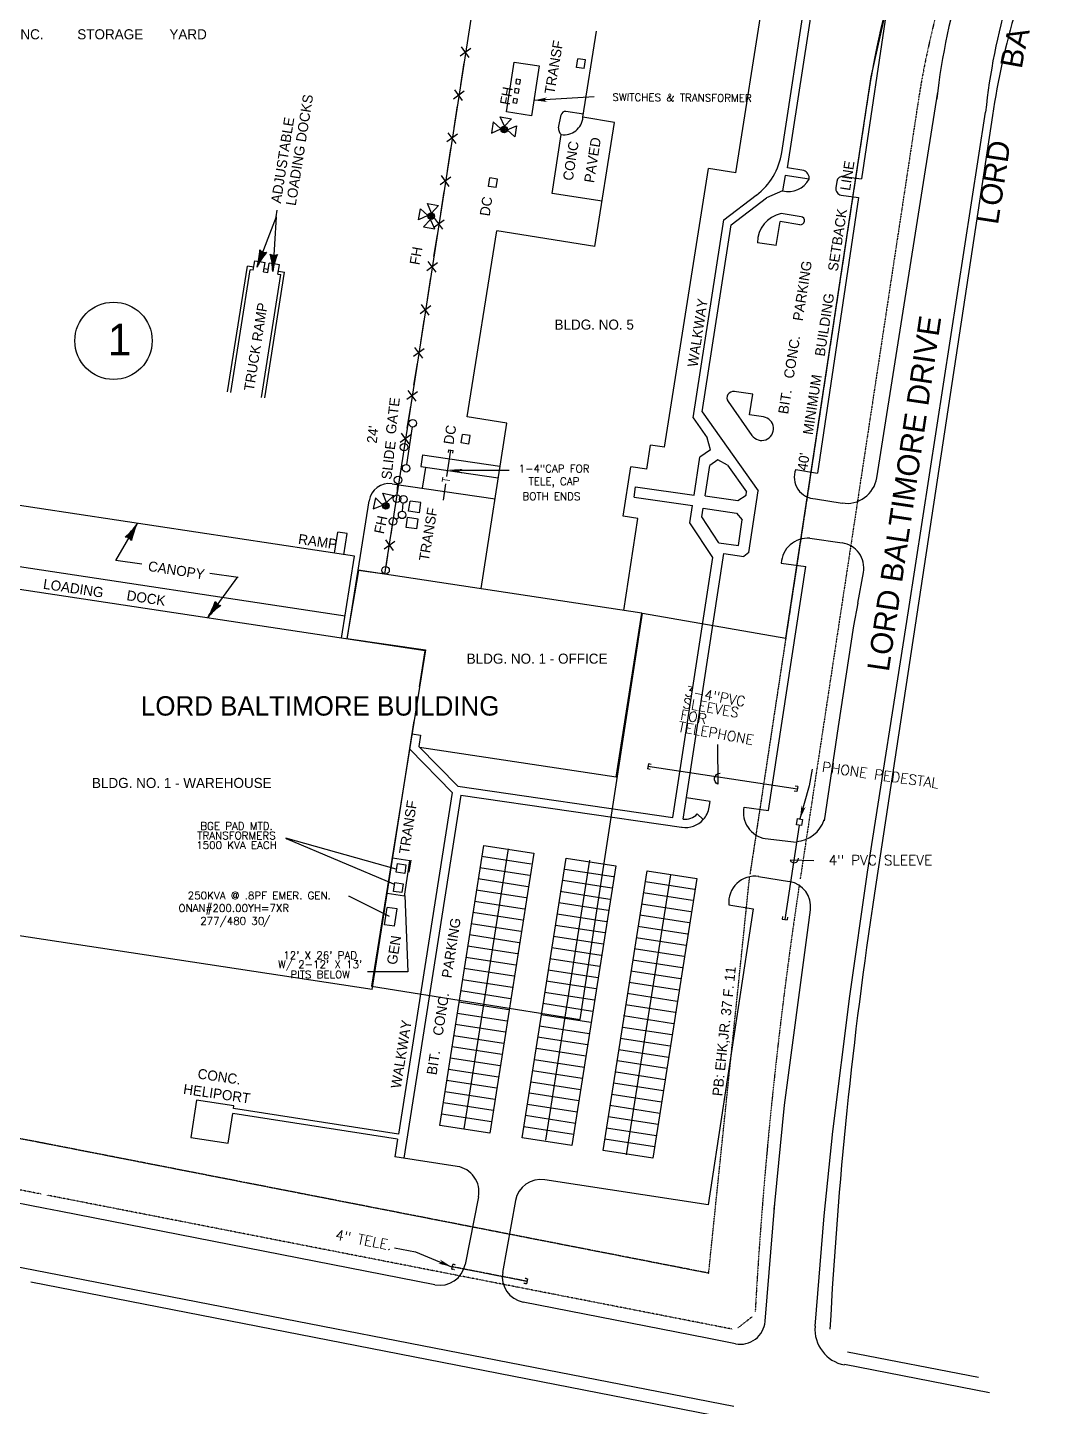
# Model space of a CAD drawing. Header units: inches. Extents: x -46627 to 16189, y -40789 to 47130.
# Drawn here: x -20712 to -10949, y -31934 to -18794 of the extents above; entities that cross this region are included whole.
import ezdxf
from ezdxf.enums import TextEntityAlignment as Align

# ---------------------------------------------------------------- set-up
doc = ezdxf.new("R2010")
doc.units = ezdxf.units.IN
doc.header["$MEASUREMENT"] = 0
doc.linetypes.add('DIVIDE', pattern=[1.25, 0.5, -0.25, 0, -0.25, 0, -0.25])
doc.linetypes.add('HIDDEN2', pattern=[0.1875, 0.125, -0.0625])
for name, color, linetype in [('10', 7, 'CONTINUOUS'), ('12', 7, 'CONTINUOUS'), ('15', 7, 'CONTINUOUS'), ('16', 7, 'CONTINUOUS'), ('18', 7, 'CONTINUOUS'), ('19', 7, 'CONTINUOUS'), ('21', 7, 'CONTINUOUS'), ('25', 7, 'CONTINUOUS'), ('26', 7, 'CONTINUOUS'), ('27', 7, 'CONTINUOUS'), ('4', 7, 'CONTINUOUS'), ('41', 7, 'CONTINUOUS'), ('43', 7, 'CONTINUOUS'), ('5', 7, 'CONTINUOUS'), ('6', 7, 'CONTINUOUS'), ('7', 7, 'CONTINUOUS'), ('8', 7, 'CONTINUOUS'), ('9', 7, 'CONTINUOUS')]:
    doc.layers.add(name, color=color, linetype=linetype)
doc.styles.add('ROMANS', font='ROMANS', dxfattribs={"height": 0.2})
doc.styles.add('txt', font='TXT', dxfattribs={"height": 0.2})
doc.dimstyles.new('MSADIM', dxfattribs={"dimtxt": 1.5, "dimasz": 1.5, "dimexe": 0.75, "dimexo": 0.75, "dimgap": 0.75, "dimtad": 0, "dimdec": 3, "dimzin": 2, "dimdsep": 46, "dimtxsty": 'txt', "dimcen": 0.75, "dimse1": 1, "dimse2": 1, "dimadec": 0, "dimazin": 0, "dimtfac": 1, "dimtdec": 3, "dimtofl": 0, "dimtmove": 0, "dimatfit": 3, "dimfxl": 1, "dimtvp": 0.75, "dimtolj": 1, "dimtzin": 2, "dimarcsym": 0})

# ---------------------------------------------------------------- blocks, each defined once
blk = doc.blocks.new('ARS')
at = {"layer": '26', "color": 3, "linetype": 'Continuous'}
blk.add_solid([(0, 0), (-0.5292, 0.091), (-0.533, -0.0869), (-0.3952, 0.0009)], dxfattribs=at)

msp = doc.modelspace()

# ---------------------------------------------------------------- linework, layer by layer
at = {"layer": '12', "color": 62, "linetype": 'Continuous'}
for p, q in [((-13527.7628, -19984.8107), (-13153.1492, -17550.6863)), ((-15654.7772, -19747.6871), (-15629.8436, -19625.5919)), ((-15416.6936, -19617.6983), (-15583.334, -19592.8199)), ((-15715.2248, -20374.9583), (-15628.6424, -19812.3719)), ((-13493.6444, -20204.6843), (-13519.358, -20349.3119)), ((-13266.9944, -20238.7979), (-13493.6444, -20204.6843)), ((-15238.9016, -20448.2651), (-15715.2248, -20374.9583)), ((-14079.9728, -20626.6247), (-13770.4496, -20391.6803)), ((-14010.7052, -20672.9915), (-13671.9536, -20415.2855)), ((-14370.8624, -22514.2319), (-14079.9728, -20626.6247)), ((-13343.8424, -20595.9383), (-13534.0544, -20567.0483)), ((-14284.8836, -22454.5151), (-14010.7052, -20672.9915)), ((-13579.742, -20871.3935), (-13543.4648, -20643.1559)), ((-13355.936, -20672.0171), (-13543.4648, -20643.1559)), ((-13579.742, -20871.3935), (-13759.7696, -20843.6867)), ((-13804.364, -22288.5047), (-13979.5736, -22261.9235)), ((-13834.3796, -22483.5347), (-13804.364, -22288.5047)), ((-14284.8836, -22454.5151), (-13752.5972, -23209.4831)), ((-14038.5788, -22358.4263), (-13811.2796, -22680.2123)), ((-14370.8624, -22514.2319), (-14238.1868, -22702.4327)), ((-13702.0412, -22504.2851), (-13834.3796, -22483.5347)), ((-14205.0728, -22816.5683), (-14238.1868, -22702.4327)), ((-14205.0728, -22816.5683), (-14307.266, -22886.8439)), ((-16949.1632, -22866.8819), (-16966.9988, -22977.7835)), ((-16966.9988, -22977.7835), (-16228.5968, -23084.5139)), ((-16921.9916, -22984.7099), (-16953.6524, -23182.9427)), ((-16949.1632, -22866.8819), (-16213.4444, -22973.5835)), ((-14362.1888, -23251.1975), (-14307.266, -22886.8439)), ((-14257.5752, -23255.0123), (-14213.678, -22967.2847)), ((-14137.97, -22914.4343), (-14213.678, -22967.2847)), ((-14042.9672, -22963.2263), (-14137.97, -22914.4343)), ((-14042.9672, -22963.2263), (-13862.7212, -23219.0279)), ((-17240.3408, -23142.2759), (-16258.1216, -23283.8423)), ((-14935.022, -23268.6227), (-14919.4664, -23170.0403)), ((-14919.4664, -23170.0403), (-14362.1888, -23251.1975)), ((-14257.5752, -23255.0123), (-13945.1816, -23300.7863)), ((-13945.1816, -23300.7863), (-13867.3388, -23249.0315)), ((-13867.3388, -23249.0315), (-13862.7212, -23219.0279)), ((-13841.576, -23795.1215), (-13752.5972, -23209.4831)), ((-14935.022, -23268.6227), (-14377.7444, -23349.7811)), ((-14403.1124, -23512.1231), (-14377.7444, -23349.7811)), ((-14288.1968, -23456.4755), (-14276.0468, -23375.0303)), ((-14276.0468, -23375.0303), (-13958.2856, -23420.8631)), ((-14185.5956, -23845.0727), (-14403.1124, -23512.1231)), ((-14126.6456, -23704.0247), (-14288.1968, -23456.4755)), ((-13958.2856, -23420.8631), (-13903.7036, -23485.3187)), ((-13940.7032, -23730.7211), (-13903.7036, -23485.3187)), ((-17787.9356, -23803.9979), (-17757.314, -23602.5347)), ((-17667.3008, -23616.3875), (-17757.314, -23602.5347)), ((-17698.9892, -23817.3035), (-17667.3008, -23616.3875)), ((-14126.6456, -23704.0247), (-13940.7032, -23730.7211)), ((-14566.7684, -26321.8151), (-14185.5956, -23845.0727)), ((-14467.5092, -26336.2175), (-14079.4508, -23806.5047)), ((-14079.4508, -23806.5047), (-13888.6916, -23834.3279)), ((-13841.576, -23795.1215), (-13888.6916, -23834.3279)), ((-17071.2368, -25670.8295), (-16667.8088, -26083.0715)), ((-16985.0876, -25644.9263), (-16613.5088, -26024.6219)), ((-16667.8088, -26083.0715), (-17180.0168, -29340.9935)), ((-16585.442, -26109.1859), (-17128.916, -29568.1679)), ((-16613.5088, -26024.6219), (-14566.7684, -26321.8151)), ((-16585.442, -26109.1859), (-14484.1244, -26413.7219)), ((-14274.8468, -26340.8615), (-14333.8388, -26288.1959)), ((-14484.1244, -26413.7219), (-14477.6312, -26414.6627)), ((-19102.6268, -29014.4279), (-19158.5396, -29370.0599)), ((-18746.996, -29070.3407), (-19102.6268, -29014.4279)), ((-18802.9076, -29425.9715), (-18758.1776, -29141.4671)), ((-17187.4724, -29388.4115), (-18758.1776, -29141.4671)), ((-18750.7232, -29094.0491), (-18746.996, -29070.3407)), ((-17180.0168, -29340.9935), (-18750.7232, -29094.0491)), ((-19158.5396, -29370.0599), (-18802.9076, -29425.9715)), ((-17187.4724, -29388.4115), (-17213.564, -29554.3727))]:
    msp.add_line(p, q, dxfattribs=at)
for centre, radius, start, end in [((-15589.855, -19633.7468, 0), 41.04, 81.63188889, 168.53314444), ((-15600.9863, -19635.313, 0), 179.8885, 261.17130278, 355.50341389), ((-15578.9456, -19755.1518, 0), 76.2866, 174.54553056, 229.39535556), ((-14152.173, -19888.2903, 0), 632.16, 307.23501944, 351.24855556), ((-13475.9546, -20844.7878, 0), 284.0311, 101.76960833, 179.75581389), ((-13349.5791, -20634.0831, 0), 38.4976, 261.22261389, 81.10949167), ((-13988.5659, -22323.2172, 0), 61.6444, 81.16178056, 215.2544), ((-13719.452, -22615.6074, 0), 112.8644, 215.21547222, 81.20763333), ((-14444.9291, -26189.0194, 0), 228, 261.75377222, 317.86082778), ((-14444.9291, -26189.0194, 0), 148.92, 261.27880556, 318.24288889)]:
    msp.add_arc(centre, radius, start, end, dxfattribs=at)
at = {"layer": '15', "color": 132, "linetype": 'Continuous'}
for p, q in [((-16321.4924, -20307.7607), (-16308.2744, -20226.8639)), ((-16234.3304, -20237.8607), (-16308.2744, -20226.8639)), ((-16247.5484, -20318.7575), (-16321.4924, -20307.7607)), ((-16247.5484, -20318.7575), (-16234.3304, -20237.8607)), ((-16581.3668, -22752.2483), (-16568.1488, -22671.3515)), ((-16495.2728, -22681.7999), (-16568.1488, -22671.3515)), ((-16507.4228, -22763.2451), (-16495.2728, -22681.7999)), ((-16507.4228, -22763.2451), (-16581.3668, -22752.2483))]:
    msp.add_line(p, q, dxfattribs=at)
at = {"layer": '16', "color": 6, "linetype": 'Continuous'}
for p, q in [((-16490.2856, -18992.1263), (-16591.988, -19066.6991)), ((-16504.1096, -19079.4563), (-16577.6156, -18978.3011)), ((-16556.1596, -19128.2687), (-16589.0312, -19339.3691)), ((-16553.2016, -19400.9387), (-16654.9052, -19475.5127)), ((-16567.574, -19489.3367), (-16642.148, -19387.6331)), ((-16619.624, -19538.1491), (-16653.0152, -19747.6331)), ((-16617.734, -19810.2707), (-16718.8892, -19883.7767)), ((-16630.4912, -19898.1491), (-16705.0652, -19796.4467)), ((-16683.608, -19946.4143), (-16716.4808, -20157.5135)), ((-16680.6512, -20219.0831), (-16782.3548, -20293.6571)), ((-16695.0236, -20307.4811), (-16769.0492, -20204.7107)), ((-16747.0736, -20356.2947), (-16779.3968, -20566.3271)), ((-16744.1156, -20628.9635), (-16845.2708, -20702.4695)), ((-16757.9408, -20716.2947), (-16832.5148, -20614.5911)), ((-16809.9896, -20765.1071), (-16843.9292, -20975.6591)), ((-16820.8568, -21125.1071), (-16895.4308, -21023.4035)), ((-16808.0996, -21037.2287), (-16909.8032, -21111.8015)), ((-16874.522, -21174.4391), (-16906.8464, -21384.4715)), ((-16871.0168, -21446.0411), (-16972.7204, -21520.6151)), ((-16885.3892, -21534.4391), (-16959.9632, -21432.7355)), ((-16937.4392, -21583.2515), (-16970.3108, -21794.3519)), ((-16934.4812, -21855.9215), (-17037.2528, -21929.9471)), ((-16948.3064, -21943.2515), (-17022.8804, -21841.5491)), ((-17000.9036, -21993.1319), (-17034.2948, -22202.6159)), ((-16998.4664, -22264.1855), (-17100.1688, -22338.7595)), ((-17011.7708, -22353.1319), (-17086.3448, -22251.4295)), ((-17064.8876, -22401.3971), (-17097.7604, -22612.4963)), ((-17048.252, -22600.1507), (-17100.9524, -22957.5515)), ((-17061.9308, -22674.0659), (-17163.6344, -22748.6399)), ((-17075.7548, -22761.3971), (-17150.3288, -22659.6935)), ((-17191.5596, -23246.9207), (-17184.5144, -23141.2691)), ((-17141.714, -23402.0255), (-17134.4384, -23324.8211)), ((-17201.0348, -23478.1307), (-17173.4528, -23458.5719)), ((-17249.858, -23625.7295), (-17236.0052, -23535.7151)), ((-17315.732, -23761.8731), (-17214.5768, -23688.3659)), ((-17302.9748, -23673.9935), (-17228.4008, -23775.6971)), ((-17296.6124, -23929.5263), (-17280.4508, -23824.5095))]:
    msp.add_line(p, q, dxfattribs=at)
for centre in [(-17043.5759, -22564.78, 0), (-17125.4667, -22792.524, 0), (-17105.9022, -22993.4566, 0), (-17182.7841, -23105.3302, 0), (-17193.7252, -23283.4459, 0), (-17132.23, -23289.2626, 0), (-17230.5706, -23499.6549, 0), (-17144.0321, -23437.7976, 0), (-17302.3129, -23965.3148, 0)]:
    msp.add_circle(centre, 36, dxfattribs=at)
at = {"layer": '18', "color": 6, "linetype": 'Continuous'}
for p, q in [((-15483.8048, -19173.1319), (-15471.1064, -19090.6199)), ((-15409.8608, -19184.1287), (-15483.8048, -19173.1319)), ((-15397.7108, -19102.6835), (-15471.1064, -19090.6199)), ((-15409.8608, -19184.1287), (-15397.7108, -19102.6835)), ((-15314.4488, -19453.9871, -0.0036), (-15889.2812, -19487.5571, -0.0024)), ((-17082.6848, -23402.6639), (-17066.6096, -23305.6967)), ((-16965.344, -23321.2811), (-17066.6096, -23305.6967)), ((-16979.804, -23417.7287), (-16965.344, -23321.2811)), ((-17106.3512, -23556.4367), (-17091.4004, -23464.2887)), ((-16990.136, -23479.8731), (-17091.4004, -23464.2887)), ((-16979.804, -23417.7287), (-17082.6848, -23402.6639)), ((-17004.5372, -23570.9543), (-16990.136, -23479.8731)), ((-17004.5372, -23570.9543), (-17106.3512, -23556.4367)), ((-17069.3036, -26733.4919), (-17234.3288, -26708.0939)), ((-17122.3208, -27070.4951), (-17069.3036, -26733.4919)), ((-17077.868, -26843.0447), (-17058.1772, -26728.5635, -0.0012)), ((-17122.3208, -27070.4951), (-17285.2112, -27046.1939)), ((-17312.5772, -27343.7603), (-17286.1124, -27179.2835)), ((-17190.7316, -27193.1939), (-17286.1124, -27179.2835)), ((-17217.1976, -27357.6707), (-17190.7316, -27193.1939)), ((-17217.1976, -27357.6707), (-17312.5772, -27343.7603)), ((-17089.2464, -27791.3915, -0.0036), (-17473.8716, -27791.3915, -0.0036))]:
    msp.add_line(p, q, dxfattribs=at)
for points, elevation in [([(-16148.6888, -19597.4435), (-16076.726, -19122.8675), (-16076.726, -19122.8675), (-15839.4332, -19158.8195), (-15839.4332, -19158.8195), (-15911.396, -19633.3955), (-15911.396, -19633.3955), (-16148.6888, -19597.4435), (-16148.6888, -19597.4435)], 0.0012), ([(-16023.2204, -19331.6483), (-16017.3644, -19292.7647), (-16056.248, -19286.9075), (-16062.104, -19325.7911)], -0.0036), ([(-16036.1972, -19418.9147), (-16030.3412, -19380.0311), (-16069.2248, -19374.1739), (-16075.0808, -19413.0575)], -0.0036), ([(-16051.01, -19513.3127), (-16045.154, -19474.4291), (-16084.0376, -19468.5719), (-16089.8936, -19507.4555)], -0.0036), ([(-17187.9008, -26759.5595), (-17107.3868, -26771.2907), (-17119.6688, -26855.5871), (-17200.1828, -26843.8571)], -0.0036), ([(-17213.7884, -26941.0451), (-17133.2744, -26952.7763), (-17145.5564, -27037.0727), (-17226.0704, -27025.3427)], -0.0036)]:
    msp.add_lwpolyline(points, close=True, dxfattribs=dict(at, elevation=elevation))
at = {"layer": '19', "color": 2, "linetype": 'Continuous'}
for p, q in [((-16275.6728, -19693.2119), (-16292.9312, -19800.3635)), ((-16209.14, -19645.0931), (-16101.9896, -19662.3515)), ((-16209.14, -19645.0931), (-16101.9896, -19662.3515)), ((-16053.8696, -19728.8843), (-16071.128, -19836.0347)), ((-16053.8696, -19728.8843), (-16071.128, -19836.0347)), ((-16903.4216, -20471.6027), (-16797.338, -20488.3127)), ((-16903.4216, -20471.6027), (-16797.338, -20488.3127)), ((-16988.2808, -20626.3247), (-16970.5028, -20520.7895)), ((-16988.2808, -20626.3247), (-16970.5028, -20520.7895)), ((-16939.0928, -20693.4059), (-16833.5576, -20711.1839)), ((-17327.1572, -23229.8915), (-17221.6796, -23253.0359)), ((-17396.3444, -23275.2995), (-17419.4876, -23380.7771))]:
    msp.add_line(p, q, dxfattribs=at)
for points in [[(-16292.9312, -19800.3635), (-16204.472, -19759.4579), (-16275.6728, -19693.2119)], [(-16101.9896, -19662.3515), (-16168.2344, -19733.5511), (-16209.14, -19645.0931)], [(-16101.9896, -19662.3515), (-16168.2344, -19733.5511), (-16209.14, -19645.0931)], [(-16071.128, -19836.0347), (-16142.3288, -19769.7899), (-16053.8696, -19728.8843)], [(-16797.338, -20488.3127), (-16863.0644, -20561.1287), (-16903.4216, -20471.6027)], [(-16970.5028, -20520.7895), (-16898.7536, -20585.9675), (-16988.2808, -20626.3247)], [(-16970.5028, -20520.7895), (-16898.7536, -20585.9675), (-16988.2808, -20626.3247)], [(-16833.5576, -20711.1839), (-16872.848, -20622.2051), (-16939.0928, -20693.4059)], [(-17221.6796, -23253.0359), (-17291.6468, -23320.9751), (-17327.1572, -23229.8915)], [(-17419.4876, -23380.7771), (-17328.404, -23345.2655), (-17396.3444, -23275.2995)]]:
    msp.add_lwpolyline(points, dxfattribs=at)
for centre, radius in [((-16173.4239, -19764.7668, 0), 31.077), ((-16173.4239, -19764.7668, 0), 31.077), ((-16173.4245, -19764.766, 0), 24.8616), ((-16173.4245, -19764.766, 0), 24.8616), ((-16173.4253, -19764.7648, 0), 14.9169), ((-16173.4253, -19764.7648, 0), 14.9169), ((-16173.4261, -19764.7637, 0), 5.9668), ((-16173.4261, -19764.7637, 0), 5.9668), ((-16868.0783, -20591.4194, 0), 31.077), ((-16868.0783, -20591.4194, 0), 31.077), ((-16868.079, -20591.42, 0), 24.8616), ((-16868.079, -20591.42, 0), 24.8616), ((-16868.0802, -20591.4208, 0), 14.9169), ((-16868.0802, -20591.4208, 0), 14.9169), ((-16868.0813, -20591.4216, 0), 5.9668), ((-16868.0813, -20591.4216, 0), 5.9668), ((-17298.1577, -23351.8892, 0), 31.077), ((-17298.1582, -23351.8884, 0), 24.8616), ((-17298.159, -23351.8872, 0), 14.9169), ((-17298.1597, -23351.886, 0), 5.9668)]:
    msp.add_circle(centre, radius, dxfattribs=at)
at = {"layer": '21', "color": 5, "linetype": 'Continuous'}
msp.add_line((-11520.2012, -19630.4927), (-12644.3936, -27042.8675), dxfattribs=at)
msp.add_arc((-3927.1955, -20782.0799), 7679.8422, 156.11388889, 171.376, dxfattribs=at)
at = {"layer": '25', "color": 32, "linetype": 'Continuous'}
for p, q in [((-16717.1072, -23070.8675, -0.0012), (-16679.3588, -22821.9311, -0.0024)), ((-16703.0456, -22842.8447, -0.0024), (-16699.448, -22819.1147, -0.0024)), ((-16699.448, -22819.1147), (-16658.7248, -22825.5119, -0.0012)), ((-16662.4148, -22849.8515, -0.0024), (-16658.7248, -22825.5119, -0.0024)), ((-16751.5568, -23298.0575), (-16727.7212, -23140.8671, -0.0012)), ((-14798.5472, -25811.4011), (-14805.998, -25858.8203)), ((-14779.8968, -25862.7791), (-14805.998, -25858.8203)), ((-13379.0348, -26050.9343), (-14802.272, -25835.1107)), ((-14772.446, -25815.3587), (-14798.5472, -25811.4011)), ((-13382.7596, -26074.6439), (-13408.8608, -26070.6851)), ((-13375.3088, -26027.2235), (-13401.41, -26023.2647)), ((-13375.3088, -26027.2235), (-13382.7596, -26074.6439)), ((-13362.8732, -26395.1675), (-13498.9616, -27292.5971)), ((-13519.0184, -27264.7847), (-13522.9772, -27290.8859)), ((-13522.9772, -27290.8859), (-13475.558, -27298.3367)), ((-13471.5992, -27272.2355), (-13475.558, -27298.3367)), ((-16670.3528, -30627.2831), (-16661.1968, -30580.1639)), ((-15949.6568, -30719.2967), (-15958.1744, -30766.5407))]:
    msp.add_line(p, q, dxfattribs=at)
at = {"layer": '25', "color": 32, "linetype": 'HIDDEN2'}
for p, q in [((-15953.9156, -30742.9187), (-16665.7748, -30603.7235)), ((-16634.9312, -30585.2999), (-16661.1968, -30580.1639)), ((-16644.0872, -30632.4191), (-16670.3528, -30627.2831)), ((-15949.6568, -30719.2967), (-15975.5684, -30714.2303)), ((-15958.1744, -30766.5407), (-15984.086, -30761.4743))]:
    msp.add_line(p, q, dxfattribs=at)
at = {"layer": '25', "color": 32, "linetype": 'Continuous'}
msp.add_lwpolyline([(-13387.7612, -26391.2567), (-13378.7648, -26331.9335), (-13331.3456, -26339.3843), (-13340.342, -26398.7087), (-13387.7612, -26391.2567)], close=True, dxfattribs=at)
at = {"layer": '26', "color": 3, "linetype": 'Continuous'}
for p, q in [((-16598.8184, -23012.9663, -0.0024), (-16123.1924, -23012.9663, -0.0024)), ((-14139.512, -25625.8631, -0.0012), (-14136.5012, -26004.5375, -0.0012)), ((-13238.9816, -25859.9039, -0.0012), (-13265.5136, -26020.5743, -0.0012)), ((-13265.5136, -26020.5743, -0.0012), (-13354.5296, -26335.7411, -0.0012)), ((-13222.514, -26736.1799, -0.0012), (-13448.0864, -26727.4595, -0.0012)), ((-17216.93, -30421.4315), (-17017.2848, -30460.0931)), ((-17017.2848, -30460.0931), (-16674.5852, -30602.5847, -0.0012))]:
    msp.add_line(p, q, dxfattribs=at)
at = {"layer": '26', "color": 3, "linetype": 'Continuous', "extrusion": (0, 0, -1)}
msp.add_arc((14112.7233, -25954.754, 0.0012), 55.1706, 295.52997934, 86.81746545, dxfattribs=at)
at = {"layer": '26', "color": 3, "linetype": 'Continuous'}
msp.add_arc((-13410.2192, -26712.1351, -0.0012), 40.8506, 202.0322666, 3.1317166, dxfattribs=at)
at = {"layer": '27', "color": 92, "linetype": 'Continuous'}
for p, q in [((-16784.0528, -29255.6951), (-16364.9708, -26588.4095)), ((-16552.2188, -29289.9599, -0.0048), (-16131.92, -26620.7303, -0.0048)), ((-16364.9708, -26588.4095), (-15890.6012, -26661.7223)), ((-15890.6012, -26661.7223), (-16309.6844, -29329.0079)), ((-15930.2912, -26874.1547), (-16404.6596, -26800.8419)), ((-15913.796, -26767.4219), (-16388.1644, -26694.1091)), ((-15775.5236, -29398.2671, -0.0048), (-15355.2248, -26729.0375, -0.0048)), ((-15946.7864, -26980.8875), (-16421.1548, -26907.5747)), ((-15147.5852, -26995.1207), (-15614.2556, -26922.9995)), ((-15131.09, -26888.3879), (-15593.8832, -26816.8655)), ((-15006.2, -29537.0567, -0.0048), (-14585.9012, -26867.8271, -0.0048)), ((-14360.0504, -27006.3323), (-14826.428, -26934.2555)), ((-15963.2816, -27087.6203), (-16437.65, -27014.3075)), ((-15164.0804, -27101.8535), (-15638.816, -27028.4855)), ((-14376.5456, -27113.0651), (-14847.902, -27040.2191)), ((-15979.778, -27194.3531), (-16454.1464, -27121.0403)), ((-15180.5756, -27208.5863), (-15651.6224, -27135.7883)), ((-14393.0408, -27219.7979), (-14864.7968, -27146.8895)), ((-15996.2732, -27301.0859), (-16470.6416, -27227.7731)), ((-15197.0708, -27315.3191), (-15667.2536, -27242.6543)), ((-14409.536, -27326.5307), (-14880.4928, -27253.7459)), ((-16029.2636, -27514.5515), (-16503.632, -27441.2387)), ((-16012.7684, -27407.8187), (-16487.1368, -27334.5059)), ((-15230.06, -27528.7847), (-15703.0016, -27455.6939)), ((-15213.5648, -27422.0519), (-15683.36, -27349.4471)), ((-14426.0312, -27433.2635), (-14897.7728, -27360.3575)), ((-16045.7588, -27621.2843), (-16520.1272, -27547.9715)), ((-15246.5552, -27635.5175), (-15719.108, -27562.4867)), ((-14459.0216, -27646.7291), (-14932.3316, -27573.5807)), ((-14442.5264, -27539.9963), (-14915.0516, -27466.9691)), ((-16062.254, -27728.0171), (-16536.6224, -27654.7043)), ((-15263.0504, -27742.2503), (-15737.786, -27668.8823)), ((-14475.5168, -27753.4619), (-14949.6116, -27680.1923)), ((-16078.7492, -27834.7499), (-16553.1176, -27761.4371)), ((-15279.5444, -27848.9831), (-15754.28, -27775.6151)), ((-14492.012, -27860.1947), (-14966.8904, -27786.8039)), ((-16111.7408, -28048.2155), (-16586.1092, -27974.9027)), ((-16095.2444, -27941.4827), (-16569.6128, -27868.1699)), ((-15296.0396, -27955.7159), (-15770.7752, -27882.3479)), ((-14508.5072, -27966.9275), (-14981.8004, -27893.7815)), ((-16128.236, -28154.9483), (-16602.6044, -28081.6355)), ((-15329.03, -28169.1815), (-15803.7656, -28095.8135)), ((-15312.5348, -28062.4487), (-15787.2704, -27989.0807)), ((-14541.4976, -28180.3931), (-15017.762, -28106.7875)), ((-14525.0024, -28073.6603), (-14999.7812, -28000.2851)), ((-16144.7312, -28261.6799), (-16619.0996, -28188.3671)), ((-15345.5252, -28275.9143), (-15820.2608, -28202.5463)), ((-14557.9928, -28287.1259), (-15035.744, -28213.2911)), ((-16161.2264, -28368.4127), (-16635.5948, -28295.0999)), ((-15362.0204, -28382.6471), (-15836.756, -28309.2791)), ((-14574.488, -28393.8587), (-15040.0892, -28321.9019)), ((-16194.2168, -28581.8783), (-16668.5852, -28508.5655)), ((-16177.7216, -28475.1455), (-16652.09, -28401.8327)), ((-15378.5156, -28489.3799), (-15853.2512, -28416.0119)), ((-14590.9832, -28500.5915), (-15065.4788, -28427.2595)), ((-16210.712, -28688.6111), (-16685.0804, -28615.2983)), ((-15411.506, -28702.8455), (-15883.3952, -28629.9191)), ((-15395.0108, -28596.1127), (-15864.05, -28523.6231)), ((-14623.9736, -28714.0571), (-15090.998, -28641.8795)), ((-14607.4784, -28607.3243), (-15078.1544, -28534.5839)), ((-16227.2072, -28795.3439), (-16701.5756, -28722.0311)), ((-15428.0012, -28809.5783), (-15903.1964, -28736.1371)), ((-14640.4688, -28820.7899), (-15105.3488, -28748.9459)), ((-16243.7036, -28902.0767), (-16718.072, -28828.7639)), ((-15444.4964, -28916.3111), (-15914.7176, -28843.6379)), ((-14656.964, -28927.5227), (-15130.4048, -28854.3527)), ((-16260.1988, -29008.8095), (-16734.5672, -28935.4967)), ((-15460.9916, -29023.0439), (-15931.5128, -28950.3263)), ((-14673.4592, -29034.2555), (-15146.684, -28961.1179)), ((-16293.1892, -29222.2751), (-16767.5576, -29148.9623)), ((-16276.694, -29115.5423), (-16751.0624, -29042.2295)), ((-15493.9832, -29236.5095), (-15968.4464, -29163.1823)), ((-15477.488, -29129.7767), (-15948.236, -29057.0231)), ((-14689.9544, -29140.9883), (-15166.3256, -29067.3659)), ((-16309.6844, -29329.0079), (-16784.0528, -29255.6951)), ((-15510.4784, -29343.2423), (-15984.8468, -29269.9295)), ((-14722.946, -29354.4539), (-15197.0324, -29281.1843)), ((-14706.4508, -29247.7211), (-15180.356, -29174.4803)), ((-14739.4412, -29461.1867), (-15213.8096, -29387.8739))]:
    msp.add_line(p, q, dxfattribs=at)
for points in [[(-16001.138, -29375.3603), (-15582.26, -26709.3755), (-15107.8916, -26782.6883), (-15526.7756, -29448.7163), (-16001.138, -29375.3603)], [(-15230.2988, -29494.5635), (-14811.4088, -26828.5091), (-14337.0392, -26901.8219), (-14755.9364, -29567.9195), (-15230.2988, -29494.5635)]]:
    msp.add_lwpolyline(points, close=True, dxfattribs=at)
at = {"layer": '4', "color": 230, "linetype": 'Continuous'}
for p, q in [((-13473.5312, -20131.3751), (-13078.1372, -17562.2303)), ((-12386.9636, -17668.9871), (-12769.2212, -20236.2455)), ((-13318.142, -20154.5219), (-13473.5312, -20131.3751)), ((-12935.39, -20211.5027), (-12769.2212, -20236.2455)), ((-13519.358, -20349.3119), (-13671.9536, -20415.2855)), ((-13003.5716, -20262.0131), (-13012.4084, -20321.3579)), ((-12795.7304, -20414.2823), (-13186.7084, -23040.1019)), ((-12961.8992, -20389.5407), (-12795.7304, -20414.2823)), ((-13395.0956, -23004.5759), (-13186.7084, -23040.1019)), ((-17562.6488, -23964.2195), (-17458.8944, -23302.5311)), ((-13206.5132, -23283.5435), (-12952.5704, -23324.9303)), ((-13261.0316, -23660.2463), (-12953.456, -23704.8947)), ((-13531.9544, -23898.8279), (-13297.226, -23930.3459)), ((-13654.004, -26253.5675), (-13297.226, -23930.3459)), ((-14211.056, -26168.1167), (-14436.4196, -26133.5459)), ((-14219.5652, -26223.5903), (-14211.056, -26168.1167)), ((-13887.146, -26224.2143), (-13654.004, -26253.5675)), ((-13684.2824, -26522.6579), (-13387.8716, -26557.5251)), ((-13747.7444, -26882.6267), (-13453.6424, -26932.4963)), ((-13799.924, -27191.7311), (-14229.7208, -30014.3567)), ((-14031.9116, -27154.8767), (-13799.924, -27191.7311)), ((-16619.906, -29646.1211), (-17213.564, -29554.3727)), ((-14229.7208, -30014.3567), (-15785.6624, -29773.7447)), ((-16418.0228, -29935.9679), (-16543.616, -30582.3923)), ((-16063.1312, -29972.5403), (-16186.4468, -30656.5583))]:
    msp.add_line(p, q, dxfattribs=at)
at = {"layer": '4', "color": 1, "linetype": 'Continuous'}
for p, q in [((-12168.4544, -20211.0431), (-12041.4416, -19408.1171)), ((-12320.186, -24352.5431), (-11586.6884, -19598.9771)), ((-12623.138, -23085.3707), (-12168.4544, -20211.0431)), ((-12803.096, -24277.7471), (-12747.8948, -23986.4171)), ((-12709.892, -26842.3199), (-12320.186, -24352.5431)), ((-12990.5972, -25453.0511), (-13122.1436, -26352.6995)), ((-12878.8484, -28024.9631), (-12709.892, -26842.3199)), ((-13277.558, -27370.5827), (-13254.7592, -27201.9155)), ((-13040.9144, -29315.0195), (-12878.8484, -28024.9631)), ((-20544.4412, -30048.3071), (-21537.1352, -29853.8147)), ((-20410.6988, -30074.5103), (-20544.4412, -30048.3071)), ((-16831.76, -30775.7063), (-20410.6988, -30074.5103)), ((-13686.2312, -31123.1231), (-13594.1372, -30000.8315)), ((-13982.6588, -31934.0759), (-21810.44, -30412.2371)), ((-14238.9104, -31284.1643), (-15992.0084, -30939.8843)), ((-13967.6252, -31337.4407), (-14238.9104, -31284.1643)), ((-11549.6084, -31804.9226), (-12930.4458, -31535.3179))]:
    msp.add_line(p, q, dxfattribs=at)
for points in [[(-12803.096, -24277.7471), (-12842.8556, -24495.5579), (-12990.5972, -25453.0511)], [(-13598.6468, -30055.7831), (-13594.1372, -30000.8315), (-13500.2924, -29064.2519), (-13277.558, -27370.5827)], [(-13210.166, -31170.6659), (-13124.192, -30118.0775), (-13040.9144, -29315.0195)]]:
    msp.add_lwpolyline(points, dxfattribs=at)
for centre, radius, start, end in [((-5327.2659, -20256.0589, 0), 6769.6055, 152.37525278, 173.35228333), ((-5327.2659, -20256.0589, 0), 6293.3434, 153.47178611, 174.01134167), ((-13922.005, -31104.4856, 0), 236.88, 258.96614722, 355.33604167), ((-12864.3976, -31198.285, 0), 347.16, 175.33604167, 258.96791111)]:
    msp.add_arc(centre, radius, start, end, dxfattribs=at)
at = {"layer": '4', "color": 230, "linetype": 'Continuous'}
for centre, radius, start, end in [((-13344.6056, -20228.7302, 0), 78.294, 352.41378056, 70.33224722), ((-12944.2261, -20270.849, 0), 60, 81.53103889, 171.53103889), ((-13463.816, -20132.4381, 0), 223.8467, 255.605175, 331.55301667), ((-12953.0625, -20330.1947, 0), 60, 171.53103889, 261.53103889), ((-13203.8763, -23079.0625, 0), 204.8201, 158.62737222, 269.36659167), ((-12907.3317, -23040.299, 0), 287.76, 260.90098333, 351.01864167), ((-17267.9386, -23332.9471, 0), 193.2, 81.75390278, 171.07145833), ((-13280.4235, -23912.6299, 0), 252.437, 85.52650556, 176.86036389), ((-12986.8451, -23943.075, 0), 240.72, 349.70601667, 81.89926111), ((-14444.9291, -26189.0194, 0), 228, 317.86082778, 351.27880556), ((-13640.1352, -26274.6052, 0), 252.437, 168.53995, 259.87380833), ((-13410.7225, -26252.7691), 300, 274.28813889, 342.821925), ((-13782.5007, -27131.134, 0), 250.3623, 81.93864167, 185.37376944), ((-13492.9455, -27170.1189, 0), 240.72, 352.28221111, 80.45713056), ((-16657.7463, -29888.6523, 0), 245.04, 348.90466667, 81.19688056), ((-15822.4313, -30015.6772, 0), 245.04, 81.19455556, 169.84588889), ((-16784.5184, -30534.9569, 0), 245.04, 258.91077222, 348.90232222), ((-15944.9222, -30699.5984, 0), 245.04, 169.845, 258.90733056)]:
    msp.add_arc(centre, radius, start, end, dxfattribs=at)
at = {"layer": '4', "color": 1, "linetype": 'Continuous'}
msp.add_point((-12051.3572, -19472.3795), dxfattribs=at)
at = {"layer": '41', "color": 94, "linetype": 'Continuous', "elevation": -0.0012}
msp.add_lwpolyline([(-17313.368, -24001.9379), (-17561.228, -23969.3111), (-17672.1128, -24615.3179), (-16921.7528, -24723.2375), (-17437.4492, -27930.4331), (-15447.6368, -28246.9115), (-14855.0276, -24373.9895), (-13487.9624, -24612.8327), (-12677.2844, -19263.8771), (-12497.5376, -18470.0819), (-12206.2244, -17034.9491), (-16125.4208, -16364.0399)], close=True, dxfattribs=at)
at = {"layer": '43', "color": 62, "linetype": 'Continuous'}
for p, q in [((-18344.1812, -20597.7191), (-18527.006, -21077.1527)), ((-18344.1812, -20597.7191), (-18377.1848, -21119.0231)), ((-18344.1812, -20597.7191), (-18334.0376, -20533.8419)), ((-18562.2056, -21106.2899), (-18548.3516, -21016.2755)), ((-18548.3516, -21016.2755), (-18449.7692, -21031.8311)), ((-18485.57, -20967.5795), (-18482.4512, -20927.3615)), ((-18460.526, -20934.5747), (-18485.57, -20967.5795)), ((-18477.2888, -20946.2015), (-18475.4984, -20929.5827)), ((-18466.9592, -20933.9687), (-18477.2888, -20946.2015)), ((-18369.476, -21001.5719), (-18378.7064, -20961.7571)), ((-18368.696, -20979.0395), (-18372.272, -20962.3631)), ((-18355.106, -20963.0855), (-18369.476, -21001.5719)), ((-18362.0876, -20963.5463), (-18368.696, -20979.0395)), ((-18807.1244, -22266.1079), (-18616.5296, -21067.5983)), ((-18776.0516, -22271.2739), (-18590.594, -21101.1527)), ((-18558.1352, -21077.3519), (-18616.5296, -21067.5983)), ((-18562.2056, -21106.2899), (-18590.594, -21101.1527)), ((-18482.9876, -22317.9131), (-18298.5968, -21147.2435)), ((-18463.6232, -21121.8455), (-18449.7692, -21031.8311)), ((-18463.6232, -21121.8455), (-18424.5008, -21127.0979)), ((-18420.4316, -21098.1611), (-18459.5528, -21092.9087)), ((-18452.9828, -22322.5307), (-18263.456, -21123.4715)), ((-18424.5008, -21127.0979), (-18411.1964, -21038.1515)), ((-18312.614, -21053.7083), (-18411.1964, -21038.1515)), ((-18327.5348, -21143.1731), (-18312.614, -21053.7083)), ((-18327.5348, -21143.1731), (-18298.5968, -21147.2435)), ((-18322.3976, -21114.7847), (-18263.456, -21123.4715))]:
    msp.add_line(p, q, dxfattribs=at)
for centre, radius, start, end in [((-17938.9023, -21350.796, 0), 648.2543, 140.13413333, 155.037925), ((-19147.8326, -20892.0043, 0), 648.2543, 343.39834722, 358.30213889), ((-17938.9023, -21350.796, 0), 654.4751, 140.69313056, 150.28121944), ((-19147.8326, -20892.0043, 0), 654.4751, 348.15505278, 357.74314167), ((-18447.8153, -20869.6174, 0), 66.626, 218.63014722, 279.806125), ((-17938.9023, -21350.796, 0), 660.6959, 141.11278889, 147.33197222), ((-19147.8326, -20892.0043, 0), 660.6959, 351.1043, 357.32348333), ((-18363.1923, -20896.9246, 0), 66.626, 235.83610278, 297.01208056), ((-19025.26, -21125.3799, 0), 648.2543, 0.60430278, 15.50809444), ((-19025.26, -21125.3799, 0), 654.4751, 5.36100833, 14.94909722), ((-19025.26, -21125.3799, 0), 660.6959, 8.31025556, 14.52943889), ((-17734.7182, -21206.0291, 0), 648.2543, 157.34008889, 172.24388056), ((-17734.7182, -21206.0291, 0), 654.4751, 157.89908611, 167.487175), ((-17734.7182, -21206.0291, 0), 660.6959, 158.31874444, 164.53792778)]:
    msp.add_arc(centre, radius, start, end, dxfattribs=at)
at = {"layer": '5', "color": 252, "linetype": 'HIDDEN2'}
for p, q in [((-12706.6328, -19450.5527), (-13830.8252, -26862.9275)), ((-14224.0172, -30664.7159), (-13833.7136, -26885.5919)), ((-14224.0172, -30664.7159), (-20458.9856, -29445.5435))]:
    msp.add_line(p, q, dxfattribs=at)
for centre, radius, start, end in [((-3927.1955, -20782.0799), 8879.8422, 155.79254722, 171.376), ((-29843.0673, -77436.7095), 48900.0302, 78.93611389, 89.54453611)]:
    msp.add_arc(centre, radius, start, end, dxfattribs=at)
at = {"layer": '6', "color": 7, "linetype": 'Continuous'}
for p, q in [((-13965.6428, -20178.1163), (-13585.4324, -17772.4979)), ((-15421.8596, -19648.7699), (-15291.878, -18829.2311)), ((-15120.2264, -19697.1107), (-15421.8596, -19648.7699)), ((-15307.964, -20879.5523), (-15120.2264, -19697.1107)), ((-14645.9888, -22792.8779), (-14226.0188, -20136.1247)), ((-13965.6428, -20178.1163), (-14226.0188, -20136.1247)), ((-16523.3924, -22502.7791), (-16243.4156, -20730.9779)), ((-15307.964, -20879.5523), (-16243.4156, -20730.9779)), ((-16146.7484, -22562.6639), (-16523.3924, -22502.7791)), ((-16389.728, -24138.9731), (-16146.7484, -22562.6639)), ((-14814.0656, -23001.5855), (-14778.8552, -22772.8007)), ((-14645.9888, -22792.8779), (-14778.8552, -22772.8007)), ((-15037.3376, -23449.4531), (-14964.0884, -22978.4963)), ((-14814.0656, -23001.5855), (-14964.0884, -22978.4963)), ((-17598.7916, -23832.3395), (-22075.6868, -23153.8019)), ((-14898.566, -23470.8107), (-15037.3376, -23449.4531)), ((-15033.6344, -24348.4451), (-14898.566, -23470.8107)), ((-19870.2656, -23871.8423), (-19669.532, -23523.0179)), ((-19757.8796, -23653.0151), (-19728.0464, -23623.8191)), ((-19751.4752, -23656.3043), (-19740.0788, -23644.6199)), ((-19740.0788, -23644.6199), (-19742.9348, -23660.6903)), ((-19728.0464, -23623.8191), (-19738.1468, -23664.4991)), ((-17688.1436, -24402.9467), (-22165.2488, -23724.3767)), ((-19624.3136, -23907.7751), (-19870.2656, -23871.8423)), ((-17722.0844, -24613.4987), (-17598.7916, -23832.3395)), ((-16924.7984, -24734.2811), (-22198.3952, -23935.5431)), ((-18711.4004, -24027.1319), (-18994.13, -24414.7859)), ((-18977.5496, -23992.1843), (-18707.4788, -24031.0607)), ((-17666.3732, -24623.2235), (-17562.6488, -23964.2195)), ((-14859.4928, -24374.4779), (-17562.6488, -23964.2195)), ((-18927.2444, -24320.7875, -0.0048), (-18912.8756, -24282.3011, -0.0048)), ((-18894.2384, -24295.9199, -0.0048), (-18927.2444, -24320.7875, -0.0048)), ((-18913.6268, -24302.1515, -0.0048), (-18908.0864, -24286.1099, -0.0048)), ((-18900.0944, -24291.5639, -0.0048), (-18913.6268, -24302.1515, -0.0048)), ((-15106.0772, -25936.7951), (-14859.4928, -24374.4779)), ((-16978.5879, -25077.1597), (-16924.7984, -24734.2811)), ((-17430.8696, -27960.2087), (-17029.2538, -25400.1275)), ((-17049.2732, -25525.6247), (-16967.828, -25537.7747)), ((-16967.828, -25537.7747), (-16985.0876, -25644.9263)), ((-15106.0772, -25936.7951), (-16977.1244, -25653.0623)), ((-17430.8696, -27960.2087), (-21678.224, -27315.3683))]:
    msp.add_line(p, q, dxfattribs=at)
for centre, radius, start, end in [((-19780.3792, -23715.8365, 0), 66.626, 29.52187778, 90.69785556), ((-20206.7045, -23160.1638, 0), 648.2543, 311.02586389, 325.92965556), ((-20206.7045, -23160.1638, 0), 654.4751, 311.58486111, 321.17295), ((-20206.7045, -23160.1638, 0), 660.6959, 312.00451944, 318.22370278), ((-19085.6446, -23804.545, 0), 660.6959, 161.99603056, 168.21521389), ((-19085.6446, -23804.545, 0), 654.4751, 159.04678333, 168.63487222), ((-19085.6446, -23804.545, 0), 648.2543, 154.29007778, 169.19386944), ((-18501.3842, -24834.5744, -0.0048), 648.2543, 124.76963333, 139.673425), ((-19545.5462, -24071.8634, -0.0048), 648.2543, 328.03384722, 342.93763889), ((-18501.3842, -24834.5744, -0.0048), 654.4751, 125.32863056, 134.91671944), ((-19545.5462, -24071.8634, -0.0048), 654.4751, 332.79055278, 342.37864167), ((-18501.3842, -24834.5744, -0.0048), 660.6959, 125.74828889, 131.96747222), ((-19545.5462, -24071.8634, -0.0048), 660.6959, 335.7398, 341.95898333), ((-18864.6161, -24235.7523, -0.0048), 66.626, 203.26564722, 264.441625)]:
    msp.add_arc(centre, radius, start, end, dxfattribs=at)
at = {"layer": '7', "color": 32, "linetype": 'Continuous'}
for p, q in [((-20682.7544, -30746.8019), (-14063.1584, -32041.1831)), ((-12901.1516, -31412.4911), (-11653.7168, -31656.4115))]:
    msp.add_line(p, q, dxfattribs=at)
msp.add_arc((29711.2429, -33466.7037), 42840, 171.376, 176.964575, dxfattribs=at)
at = {"layer": '8', "color": 52, "linetype": 'Continuous'}
msp.add_circle((-19893.541, -21779.03), 368.3964, dxfattribs=at)
at = {"layer": '9', "color": 3, "linetype": 'DIVIDE'}
for p, q in [((-12227.5148, -19492.8743), (-13351.754, -26905.2431)), ((-13997.8184, -31198.0355), (-20521.6568, -29922.3803)), ((-13805.8016, -31077.0371), (-13944.7172, -31185.3467))]:
    msp.add_line(p, q, dxfattribs=at)
for centre, radius, start, end in [((-3927.1955, -20782.0799), 8399.8422, 156.31851944, 171.17136667), ((29711.2429, -33466.7037), 43560, 171.41546111, 176.79146111), ((-29843.0673, -77436.7095), 48420.0302, 78.97161389, 83.80683611)]:
    msp.add_arc(centre, radius, start, end, dxfattribs=at)

# ---------------------------------------------------------------- block references
at = {"layer": '18', "color": 6, "linetype": 'Continuous', "extrusion": (1.16416e-06, 0, 1), "xscale": 240.0000107562434, "yscale": 240.0000107560807, "zscale": 240.0000000001626, "rotation": 183.342223331371}
msp.add_blockref('ARS', (-15889.2812, -19487.5571, -0.0209), dxfattribs=at)
at = {"layer": '26', "color": 3, "linetype": 'Continuous', "extrusion": (-1.16416e-06, 2.32831e-07, 1), "xscale": 240.0000203458311, "yscale": 240.0000203456685, "zscale": 240.0000000001691, "rotation": 174.1808624018682}
msp.add_blockref('ARS', (-16696.4636, -23008.2335, 0.0117), dxfattribs=at)
at = {"layer": '26', "color": 3, "linetype": 'Continuous', "xscale": 240.0000051303406, "yscale": 240.0000051303406, "zscale": 240, "rotation": 254.2281530790786}
msp.add_blockref('ARS', (-13354.5296, -26335.7411, -0.0012), dxfattribs=at)
at = {"layer": '26', "color": 3, "linetype": 'Continuous', "extrusion": (3.0268e-06, -1.16416e-06, 1), "xscale": 239.9999721938717, "yscale": 239.9999721925967, "zscale": 240.000000001262, "rotation": 337.4228699935514}
msp.add_blockref('ARS', (-16674.5852, -30602.5847, -0.016), dxfattribs=at)

# ---------------------------------------------------------------- texts
at = {"layer": '10', "color": 253, "linetype": 'Continuous', "style": 'txt'}
msp.add_text('BIT.           CONC.         STORAGE       YARD', height=96, dxfattribs=at).set_placement((-21601.1192, -18905.6867))
for s, height, rotation, width, p in [('CONC', 95.4156, 81.04242338, 1.005634, (-15519.4592, -20257.8983)), ('PAVED', 96.1452, 80.98794558, 0.998889, (-15316.8116, -20278.3355))]:
    msp.add_text(s, height=height, rotation=rotation, dxfattribs=dict(at, width=width)).set_placement(p)
msp.add_text('BIT.   CONC.    PARKING', height=96, rotation=81.10397705, dxfattribs=at).set_placement((-13467.92, -22482.4811))
msp.add_text('BIT.    CONC.    PARKING', height=96, rotation=81.18600715, dxfattribs=at).set_placement((-16700.8707, -28033.2121), align=Align.CENTER)
at = {"layer": '12', "color": 62, "linetype": 'Continuous', "style": 'txt', "width": 0.994498}
msp.add_text('WALKWAY', height=96.4068, rotation=81.27300398, dxfattribs=at).set_placement((-14331.1148, -22033.7207))
at = {"layer": '12', "color": 62, "linetype": 'Continuous', "style": 'txt'}
msp.add_text('RAMP', height=96.1452, rotation=351.87173031, dxfattribs=at).set_placement((-17948.4258, -23692.3114), align=Align.MIDDLE)
at = {"layer": '12', "color": 62, "linetype": 'Continuous', "style": 'txt', "width": 1.000563}
msp.add_text('WALKWAY', height=95.9304, rotation=80.82834, dxfattribs=at).set_placement((-17105.6447, -28585.0392), align=Align.CENTER)
at = {"layer": '12', "color": 62, "linetype": 'Continuous', "style": 'txt'}
for s, p in [('CONC.', (-18892.5958, -28838.187)), ('HELIPORT', (-18916.3725, -29001.0316))]:
    msp.add_text(s, height=96, rotation=351.69297773, dxfattribs=at).set_placement(p, align=Align.CENTER)
at = {"layer": '15', "color": 132, "linetype": 'Continuous', "style": 'txt'}
for rotation, width, p in [(81.34363171, 0.999363, (-16344.6447, -20496.8741)), (81.0647456, 0.997766, (-16689.0065, -22673.6535))]:
    msp.add_text('DC', height=96.1452, rotation=rotation, dxfattribs=dict(at, width=width)).set_placement(p, align=Align.MIDDLE)
at = {"layer": '16', "color": 6, "linetype": 'Continuous', "style": 'txt'}
for s, height, rotation, width, p in [('GATE', 95.7384, 83.27992335, 1.004575, (-17232.829, -22493.2138)), ("24'", 96.0072, 83.17969005, 0.9968, (-17425.3576, -22671.9157)), ('SLIDE', 96.0072, 83.27122058, 0.999675, (-17273.8258, -22915.6282))]:
    msp.add_text(s, height=height, rotation=rotation, dxfattribs=dict(at, width=width)).set_placement(p, align=Align.MIDDLE)
at = {"layer": '18', "color": 6, "linetype": 'Continuous', "style": 'txt'}
for s, height, rotation, width, p in [('TRANSF', 95.9232, 80.49192891, 1.001514, (-15699.0102, -19171.5916)), ('TRANSF', 95.9232, 80.57354555, 1.000075, (-16896.0425, -23622.9945)), ('TRANSF', 96.3912, 81.19661509, 0.995618, (-17087.9699, -26414.2893)), ('GEN', 96.384, 81.2507706, 0.994572, (-17222.2287, -27585.0921))]:
    msp.add_text(s, height=height, rotation=rotation, dxfattribs=dict(at, width=width)).set_placement(p, align=Align.MIDDLE)
at = {"layer": '18', "color": 6, "linetype": 'Continuous', "style": 'ROMANS'}
msp.add_text('SWITCHES & TRANSFORMER  ', height=72, rotation=359.55492385, dxfattribs=at).set_placement((-14427.8641, -19461.8353), align=Align.MIDDLE)
for s, p in [('BGE PAD MTD.', (-18721.8812, -26402.7479, -0.0036)), ('TRANSFORMERS', (-18721.8812, -26493.9479, -0.0036)), ('1500 KVA EACH', (-18721.8812, -26585.1479, -0.0036)), ('250KVA @ .8PF EMER. GEN.', (-18504.9224, -27065.4347, -0.0036)), ('ONAN#200.00YH=7XR', (-18747.7688, -27190.2575, -0.0036)), ('277/480 30', (-18762.5624, -27312.4835, -0.0036)), ('/', (-18433.412, -27308.7791, -0.0036)), ("W/ 2-12' X 13'", (-17924.8952, -27726.3815, -0.0036)), ("12' X 26' PAD", (-17924.8952, -27635.1815, -0.0036)), ('PITS BELOW', (-17924.8952, -27817.5815, -0.0036))]:
    msp.add_text(s, height=72, dxfattribs=at).set_placement(p, align=Align.MIDDLE)
at = {"layer": '19', "color": 2, "linetype": 'Continuous', "style": 'txt'}
for height, rotation, width, p in [(95.5152, 79.66513173, 1.003782, (-16151.2668, -19444.215)), (96.2532, 79.96455112, 0.997519, (-17012.1025, -20968.2366)), (96.138, 77.98873721, 0.999838, (-17348.0219, -23531.282))]:
    msp.add_text('FH', height=height, rotation=rotation, dxfattribs=dict(at, width=width)).set_placement(p, align=Align.MIDDLE)
at = {"layer": '26', "color": 3, "linetype": 'Continuous', "style": 'ROMANS'}
for s, height, rotation, p in [('1-4"CAP FOR', 72, 359.89987971, (-15696.8541, -22996.9238)), ('T', 72, 81.55065362, (-16724.0888, -23104.9775)), ('TELE, CAP', 72, 359.89987971, (-15697.0844, -23128.9216)), ('BOTH ENDS ', 72, 359.89987971, (-15697.3148, -23260.9196)), ('PHONE PEDESTAL ', 96, 351.83750035, (-12554.8581, -25921.9454)), ('4" PVC SLEEVE', 96, 359.89987971, (-12588.015, -26728.1009)), ('4" TELE.', 96, 349.07561539, (-17508.9, -30347.8096))]:
    msp.add_text(s, height=height, rotation=rotation, dxfattribs=at).set_placement(p, align=Align.MIDDLE)
for s, p in [('3-4"PVC', (-14441.0089, -25066.6815)), ('SLEEVES', (-14461.6789, -25180.0119)), ('FOR', (-14482.3501, -25293.3423)), ('TELEPHONE ', (-14503.0213, -25406.6727))]:
    msp.add_text(s, height=96, rotation=349.66329949, dxfattribs=at).set_placement(p, align=Align.TOP_LEFT)
at = {"layer": '4', "color": 1, "linetype": 'Continuous', "style": 'txt', "width": 1.002579}
for s, rotation, p in [('A', 76.77524868, (-11389.1426, -18865.4508)), ('B', 79.73157373, (-11431.7511, -19063.7781)), ('D', 81.22817395, (-11568.9841, -19956.3664)), ('R', 81.22817395, (-11600.4949, -20160.5812)), ('O', 81.22817395, (-11632.0069, -20364.7972)), ('L', 81.22817395, (-11663.5177, -20569.012))]:
    msp.add_text(s, height=209.424, rotation=rotation, dxfattribs=at).set_placement(p, align=Align.TOP_CENTER)
msp.add_text('LORD BALTIMORE DRIVE', height=209.424, rotation=81.57956744, dxfattribs=at).set_placement((-12257.8414, -23248.5188), align=Align.CENTER)
at = {"layer": '43', "color": 62, "linetype": 'Continuous', "style": 'txt'}
for s, rotation, width, p in [('LOADING DOCKS', 80.99498725, 0.99864, (-18158.1272, -20496.2963)), ('ADJUSTABLE', 80.99455669, 0.998165, (-18300.0812, -20473.4663))]:
    msp.add_text(s, height=96.1452, rotation=rotation, dxfattribs=dict(at, width=width)).set_placement(p)
at = {"layer": '43', "color": 62, "linetype": 'Continuous', "style": 'txt', "width": 1.006037}
msp.add_text('TRUCK RAMP', height=95.4156, rotation=80.99947337, dxfattribs=at).set_placement((-18538.2449, -21835.9738), align=Align.MIDDLE)
at = {"layer": '5', "color": 252, "linetype": 'Continuous', "style": 'txt'}
for s, rotation, p in [("40'     MINIMUM     BUILDING      SETBACK     LINE", 81.29015588, (-13285.9304, -23020.8887)), ('PB: EHK,JR. 37 F. 11', 83.98961138, (-14093.9528, -28980.9647))]:
    msp.add_text(s, height=96, rotation=rotation, dxfattribs=at).set_placement(p)
at = {"layer": '6', "color": 7, "linetype": 'Continuous', "style": 'txt'}
for s, height, p in [('BLDG. NO. 5', 96, (-15314.306, -21672.4439)), ('BLDG. NO. 1 - OFFICE', 96, (-15858.5336, -24855.9455)), ('LORD BALTIMORE BUILDING', 184.574037, (-17925.0255, -25350.5363)), ('BLDG. NO. 1 - WAREHOUSE', 96, (-19243.0076, -26040.4919))]:
    msp.add_text(s, height=height, dxfattribs=at).set_placement(p, align=Align.CENTER)
for s, height, rotation, width, p in [('CANOPY', 95.6844, 351.33105391, 1.002897, (-19294.903, -23964.7788)), ('LOADING', 96.168, 351.42910112, 0.998964, (-20275.6876, -24136.5962)), ('DOCK', 96.414, 351.4195345, 0.996341, (-19582.7466, -24230.2216))]:
    msp.add_text(s, height=height, rotation=rotation, dxfattribs=dict(at, width=width)).set_placement(p, align=Align.MIDDLE)
at = {"layer": '8', "color": 52, "linetype": 'Continuous', "style": 'txt', "width": 1.00136}
msp.add_text('1', height=299.976, dxfattribs=at).set_placement((-19947.9452, -21916.8587))

# ---------------------------------------------------------------- leaders
at = {"layer": '18', "color": 6, "linetype": 'Continuous', "annotation_type": 0, "has_hookline": 1, "hookline_direction": 0}
for points in [[(-17200.0256, -26815.2491, -0.0036), (-18251.846, -26518.9463, -0.0036), (-18250.346, -26518.9463, -0.0036)], [(-17222.2148, -26955.9935, -0.0036), (-18244.4504, -26526.3539, -0.0036), (-18242.9504, -26526.3539, -0.0036)], [(-17118.8336, -27065.4503, -0.0036), (-17090.7464, -27791.3915, -0.0036), (-17089.2464, -27791.3915, -0.0036)], [(-17264.7452, -27264.3347, -0.0036), (-17650.8692, -27071.7371, -0.0036), (-17649.3692, -27071.7371, -0.0036)]]:
    msp.add_leader(points, dimstyle='MSADIM', dxfattribs=at)

doc.saveas('drawing.dxf')
